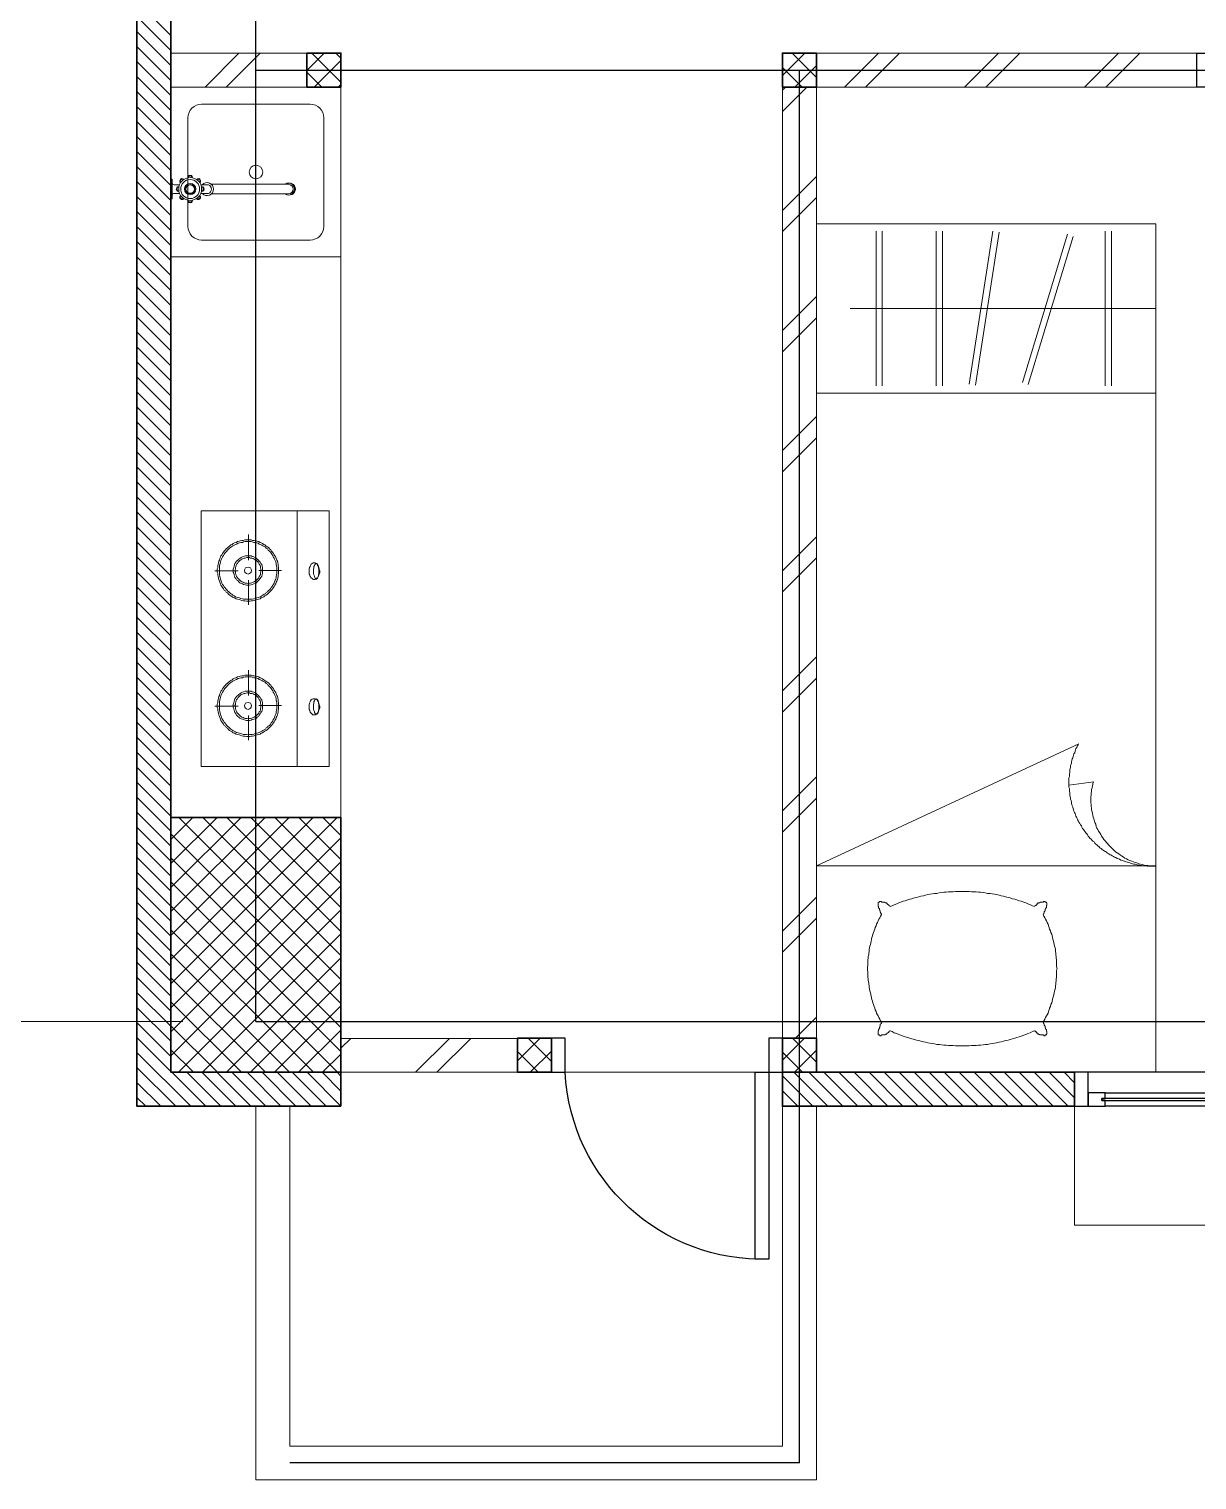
# Model space of a CAD drawing. Header units: millimetres. Extents: x -324 to 75, y -297 to 70.
# Drawn here: x -85.774 to -82.336, y -3.475 to 0.796 of the extents above; entities that cross this region are included whole.
import ezdxf

# ---------------------------------------------------------------- set-up
doc = ezdxf.new("R2010")
doc.units = ezdxf.units.MM
doc.linetypes.add('DASHDOT', pattern=[1, 0.5, -0.25, 0, -0.25])
doc.layers.get('defpoints').update_dxf_attribs({"color": 1})
for name, color, linetype, lineweight in [('ars', 11, 'Continuous', 0), ('KOL', 1, 'Continuous', 30), ('KOLOM', 4, 'Continuous', 9), ('lan', 7, 'Continuous', 15), ('NOT', 7, 'Continuous', 20), ('SANITAIR', 15, 'Continuous', 9), ('tem', 5, 'Continuous', 20)]:
    doc.layers.add(name, color=color, linetype=linetype, lineweight=lineweight)
doc.layers.add('as', color=1, linetype='Continuous', plot=False)
doc.layers.add('Kusen', color=30, linetype='Continuous')

# ---------------------------------------------------------------- blocks, each defined once
blk = doc.blocks.new("k3'")
at = {"layer": 'ars'}
h = blk.add_hatch(dxfattribs=at)
h.set_pattern_fill('_USER', color=256, scale=0.05, angle=45, double=1, pattern_type=0)
h.set_pattern_definition([(45, (0, -4.975), (-0.03535534, 0.03535534), []), (135, (0, -4.975), (-0.03535534, -0.03535534), [])])
h.paths.add_polyline_path([(-0.25, -0.375), (0.25, -0.375), (0.25, 0.375), (-0.25, 0.375)])
at = {"layer": 'KOL'}
blk.add_lwpolyline([(-0.25, -0.375), (0.25, -0.375), (0.25, 0.375), (-0.25, 0.375)], close=True, dxfattribs=at)
blk = doc.blocks.new('T. J2')
at = {"layer": 'Kusen'}
for p, q in [((-0.3692, 0.1), (0.2808, 0.1)), ((0.2808, 0.06), (-0.3692, 0.06)), ((-0.4192, 0), (0.3308, 0))]:
    blk.add_line(p, q, dxfattribs=at)
for points in [[(-0.4592, 0), (-0.4192, 0), (-0.4192, 0.1), (-0.4592, 0.1)], [(0.3308, 0), (0.3708, 0), (0.3708, 0.1), (0.3308, 0.1)]]:
    blk.add_lwpolyline(points, close=True, dxfattribs=at)
for points in [[(-0.3692, 0.0775), (-0.3692, 0.06), (-0.4192, 0.06), (-0.4192, 0.1), (-0.3692, 0.1), (-0.3692, 0.0825), (-0.3792, 0.0825), (-0.3792, 0.0775), (-0.3692, 0.0775)], [(0.2808, 0.0775), (0.2808, 0.06), (0.3308, 0.06), (0.3308, 0.1), (0.2808, 0.1), (0.2808, 0.0825), (0.2908, 0.0825), (0.2908, 0.0775), (0.2808, 0.0775)]]:
    blk.add_lwpolyline(points, dxfattribs=at)
at = {"layer": 'Kusen', "color": 141}
blk.add_lwpolyline([(-0.3792, 0.0775), (0.2908, 0.0775), (0.2908, 0.0825), (-0.3792, 0.0825)], close=True, dxfattribs=at)
blk = doc.blocks.new('K 10.10')
at = {"layer": 'ars'}
h = blk.add_hatch(dxfattribs=at)
h.set_pattern_fill('_USER', color=256, scale=0.05, angle=45, double=1, pattern_type=0)
h.set_pattern_definition([(45, (0, 0), (-0.035355339, 0.035355339), []), (135, (0, 0), (-0.035355339, -0.035355339), [])])
h.paths.add_polyline_path([(1560.5383, 1380.4069), (1560.6383, 1380.4069), (1560.6383, 1380.5069), (1560.5383, 1380.5069)])
at = {"layer": 'KOL'}
blk.add_lwpolyline([(1560.5383, 1380.4069), (1560.6383, 1380.4069), (1560.6383, 1380.5069), (1560.5383, 1380.5069)], close=True, dxfattribs=at)
blk = doc.blocks.new('P.60')
at = {"layer": 'Kusen'}
for points in [[(1472.8348, 997.5354), (1472.8748, 997.5354), (1472.8748, 997.4354), (1472.8348, 997.4354)], [(1473.4748, 997.5354), (1473.5148, 997.5354), (1473.5148, 997.4354), (1473.4748, 997.4354)], [(1472.8748, 996.8854), (1472.9148, 996.8854), (1472.9148, 997.4354), (1472.8748, 997.4354)]]:
    blk.add_lwpolyline(points, close=True, dxfattribs=at)
blk.add_arc((1472.8948, 997.4658), 0.5808, 268.0266, 356.9943, dxfattribs=at)
blk = doc.blocks.new('P.80')
at = {"layer": 'Kusen'}
for points in [[(-69.8094, -74.8368), (-69.7694, -74.8368), (-69.7694, -74.0368), (-69.8094, -74.0368)], [(-70.6094, -74.9368), (-70.5694, -74.9368), (-70.5694, -74.8368), (-70.6094, -74.8368)], [(-69.7694, -74.9368), (-69.7294, -74.9368), (-69.7294, -74.8368), (-69.7694, -74.8368)]]:
    blk.add_lwpolyline(points, close=True, dxfattribs=at)
blk.add_arc((-69.7694, -74.8368), 0.8, 90, 180, dxfattribs=at)
blk = doc.blocks.new('KRAN DPR ATAS')
for p, q in [((-0.0289, 0), (0.0289, 0)), ((-0.0289, 0), (-0.0289, -0.0021)), ((0.0289, 0), (0.0289, -0.0021)), ((-0.0275, -0.0035), (0.0275, -0.0035)), ((-0.0127, -0.0092), (-0.0127, -0.0252)), ((0.0127, -0.0092), (0.0127, -0.0252)), ((-0.014, -0.1188), (-0.014, -0.3457)), ((-0.0127, -0.0877), (-0.0127, -0.1101)), ((0.0127, -0.0877), (0.0127, -0.1101)), ((0.014, -0.1188), (0.014, -0.3457))]:
    blk.add_line(p, q)
for radius in [0.0338, 0.0279, 0.0166, 0.0138, 0.0123]:
    blk.add_circle((0, -0.0564), radius)
for centre, radius, start, end in [((-0.0239, -0.0326), 0.00706, 39.002, 230.998), ((-0.0222, -0.0342), 0.00706, 58.1189, 211.8811), ((-0.0275, -0.0021), 0.00141, 180, 270), ((-0.0183, -0.0092), 0.00564, 0, 90), ((-0.0009, -0.0214), 0.00884, 254.902, 254.902), ((0, -0.0227), 0.00706, 354.002, 185.998), ((0, -0.025), 0.00706, 13.1189, 166.8811), ((0.0183, -0.0092), 0.00564, 90, 180), ((0.0239, -0.0326), 0.00706, 309.002, 140.998), ((0.0222, -0.0342), 0.00706, 328.1189, 121.8811), ((0.0275, -0.0021), 0.00141, 270, 0), ((-0.0338, -0.0564), 0.00706, 84.002, 275.998), ((-0.0315, -0.0564), 0.00706, 103.1189, 256.8811), ((-0.0239, -0.0803), 0.00706, 129.002, 320.998), ((-0.0222, -0.0787), 0.00706, 148.1189, 301.8811), ((0.0239, -0.0803), 0.00706, 219.002, 50.998), ((0.0222, -0.0787), 0.00706, 238.1189, 31.8811), ((0.0338, -0.0564), 0.00706, 264.002, 95.998), ((0.0315, -0.0564), 0.00706, 283.1189, 76.8811), ((0, -0.1058), 0.0191, 134.711, 45.289), ((0, -0.1058), 0.0134, 198.6717, 270), ((0, -0.0902), 0.00706, 174.002, 5.998), ((0, -0.0879), 0.00706, 193.1189, 346.8811), ((0, -0.1058), 0.0134, 270, 341.3283), ((0, -0.3457), 0.0178, 141.8277, 38.1723), ((0, -0.3484), 0.0178, 175.6641, 4.3359), ((0, -0.3457), 0.014, 180, 0)]:
    blk.add_arc(centre, radius, start, end)
blk = doc.blocks.new('KOMPOR')
for points in [[(0, 0.3765), (0, -0.3765)], [(0.0944, 0.3765), (0, 0.3765)], [(0.3765, 0.3765), (0.0944, 0.3765)], [(0.0944, 0.3765), (0.0944, -0.3765)], [(0.3765, -0.3765), (0.3765, 0.3765)], [(0.2373, 0.3063), (0.2373, 0.2312)], [(0.2385, 0.2906), (0.2337, 0.2906), (0.23, 0.2906), (0.2252, 0.2893), (0.2203, 0.2893), (0.2167, 0.2881), (0.2119, 0.2869), (0.2082, 0.2857), (0.2034, 0.2833), (0.1998, 0.2821), (0.1961, 0.2797), (0.1925, 0.2772), (0.1889, 0.276), (0.1852, 0.2724), (0.1816, 0.27), (0.178, 0.2676), (0.1755, 0.2639), (0.1719, 0.2615), (0.1695, 0.2579), (0.1671, 0.2542), (0.1634, 0.2506), (0.1622, 0.247), (0.1598, 0.2433), (0.1574, 0.2397), (0.1562, 0.2361), (0.1538, 0.2312), (0.1525, 0.2276), (0.1513, 0.2228), (0.1501, 0.2191), (0.1501, 0.2143), (0.1489, 0.2094), (0.1489, 0.2058), (0.1489, 0.201), (0.1489, 0.1961), (0.1489, 0.1913), (0.1501, 0.1864), (0.1501, 0.1828), (0.1513, 0.178), (0.1525, 0.1743), (0.1538, 0.1695), (0.1562, 0.1659), (0.1574, 0.161), (0.1598, 0.1574), (0.1622, 0.1538), (0.1634, 0.1501), (0.1671, 0.1465), (0.1695, 0.1429), (0.1719, 0.1404), (0.1755, 0.1368), (0.178, 0.1344), (0.1816, 0.1308), (0.1852, 0.1283), (0.1889, 0.1259), (0.1925, 0.1235), (0.1961, 0.1211), (0.1998, 0.1199), (0.2034, 0.1174), (0.2082, 0.1162), (0.2119, 0.115), (0.2167, 0.1138), (0.2203, 0.1126), (0.2252, 0.1114), (0.23, 0.1114), (0.2337, 0.1102), (0.2385, 0.1102), (0.2433, 0.1102), (0.2482, 0.1114), (0.253, 0.1114), (0.2567, 0.1126), (0.2615, 0.1138), (0.2651, 0.115), (0.27, 0.1162), (0.2736, 0.1174), (0.2785, 0.1199), (0.2821, 0.1211), (0.2857, 0.1235), (0.2893, 0.1259), (0.293, 0.1283), (0.2966, 0.1308), (0.299, 0.1344), (0.3027, 0.1368), (0.3051, 0.1404), (0.3087, 0.1429), (0.3111, 0.1465), (0.3136, 0.1501), (0.316, 0.1538), (0.3184, 0.1574), (0.3196, 0.161), (0.322, 0.1659), (0.3232, 0.1695), (0.3245, 0.1743), (0.3257, 0.178), (0.3269, 0.1828), (0.3281, 0.1864), (0.3281, 0.1913), (0.3293, 0.1961), (0.3293, 0.201), (0.3293, 0.2058), (0.3281, 0.2094), (0.3281, 0.2143), (0.3269, 0.2191), (0.3257, 0.2228), (0.3245, 0.2276), (0.3232, 0.2312), (0.322, 0.2361), (0.3196, 0.2397), (0.3184, 0.2433), (0.316, 0.247), (0.3136, 0.2506), (0.3111, 0.2542), (0.3087, 0.2579), (0.3051, 0.2615), (0.3027, 0.2639), (0.299, 0.2676), (0.2966, 0.27), (0.293, 0.2724), (0.2893, 0.276), (0.2857, 0.2772), (0.2821, 0.2797), (0.2785, 0.2821), (0.2736, 0.2833), (0.27, 0.2857), (0.2651, 0.2869), (0.2615, 0.2881), (0.2567, 0.2893), (0.253, 0.2893), (0.2482, 0.2906), (0.2433, 0.2906), (0.2385, 0.2906)], [(0.2385, 0.2857), (0.2349, 0.2857), (0.23, 0.2857), (0.2264, 0.2845), (0.2215, 0.2833), (0.2179, 0.2833), (0.2131, 0.2821), (0.2094, 0.2809), (0.2058, 0.2785), (0.2022, 0.2772), (0.1985, 0.2748), (0.1949, 0.2736), (0.1913, 0.2712), (0.1877, 0.2688), (0.1852, 0.2663), (0.1816, 0.2639), (0.1792, 0.2603), (0.1755, 0.2579), (0.1731, 0.2542), (0.1707, 0.2518), (0.1683, 0.2482), (0.1659, 0.2446), (0.1646, 0.2409), (0.1622, 0.2373), (0.161, 0.2337), (0.1586, 0.23), (0.1574, 0.2264), (0.1562, 0.2215), (0.1562, 0.2179), (0.155, 0.2131), (0.1538, 0.2094), (0.1538, 0.2046), (0.1538, 0.201), (0.1538, 0.1961), (0.1538, 0.1925), (0.155, 0.1877), (0.1562, 0.184), (0.1562, 0.1792), (0.1574, 0.1755), (0.1586, 0.1719), (0.161, 0.1671), (0.1622, 0.1634), (0.1646, 0.1598), (0.1659, 0.1562), (0.1683, 0.1525), (0.1707, 0.1501), (0.1731, 0.1465), (0.1755, 0.1441), (0.1792, 0.1404), (0.1816, 0.138), (0.1852, 0.1356), (0.1877, 0.132), (0.1913, 0.1308), (0.1949, 0.1283), (0.1985, 0.1259), (0.2022, 0.1235), (0.2058, 0.1223), (0.2094, 0.1211), (0.2131, 0.1199), (0.2179, 0.1186), (0.2215, 0.1174), (0.2264, 0.1162), (0.23, 0.1162), (0.2349, 0.1162), (0.2385, 0.1162), (0.2433, 0.1162), (0.247, 0.1162), (0.2518, 0.1162), (0.2554, 0.1174), (0.2603, 0.1186), (0.2639, 0.1199), (0.2676, 0.1211), (0.2724, 0.1223), (0.276, 0.1235), (0.2797, 0.1259), (0.2833, 0.1283), (0.2869, 0.1308), (0.2893, 0.132), (0.293, 0.1356), (0.2954, 0.138), (0.299, 0.1404), (0.3015, 0.1441), (0.3039, 0.1465), (0.3075, 0.1501), (0.3087, 0.1525), (0.3111, 0.1562), (0.3136, 0.1598), (0.316, 0.1634), (0.3172, 0.1671), (0.3184, 0.1719), (0.3196, 0.1755), (0.3208, 0.1792), (0.322, 0.184), (0.3232, 0.1877), (0.3232, 0.1925), (0.3232, 0.1961), (0.3232, 0.201), (0.3232, 0.2046), (0.3232, 0.2094), (0.3232, 0.2131), (0.322, 0.2179), (0.3208, 0.2215), (0.3196, 0.2264), (0.3184, 0.23), (0.3172, 0.2337), (0.316, 0.2373), (0.3136, 0.2409), (0.3111, 0.2446), (0.3087, 0.2482), (0.3075, 0.2518), (0.3039, 0.2542), (0.3015, 0.2579), (0.299, 0.2603), (0.2954, 0.2639), (0.293, 0.2663), (0.2893, 0.2688), (0.2869, 0.2712), (0.2833, 0.2736), (0.2797, 0.2748), (0.276, 0.2772), (0.2724, 0.2785), (0.2676, 0.2809), (0.2639, 0.2821), (0.2603, 0.2833), (0.2554, 0.2833), (0.2518, 0.2845), (0.247, 0.2857), (0.2433, 0.2857), (0.2385, 0.2857)], [(0.0436, 0.2228), (0.0472, 0.2228), (0.0496, 0.2215), (0.0533, 0.2191), (0.0545, 0.2155), (0.0557, 0.2119), (0.0581, 0.2094), (0.0593, 0.2046), (0.0593, 0.1998), (0.0593, 0.1949), (0.0593, 0.1901), (0.0569, 0.1864), (0.0557, 0.1828), (0.0533, 0.1792), (0.0508, 0.178), (0.0484, 0.1755), (0.046, 0.1743), (0.0424, 0.1743), (0.04, 0.1755), (0.0375, 0.178), (0.0339, 0.1792), (0.0327, 0.1828), (0.0315, 0.1864), (0.0291, 0.1901), (0.0278, 0.1949), (0.0278, 0.1998), (0.0291, 0.2046), (0.0303, 0.2094), (0.0315, 0.2119), (0.0339, 0.2155), (0.0351, 0.2191), (0.0375, 0.2215), (0.0412, 0.2228), (0.0436, 0.2228)], [(0.0375, 0.2215), (0.04, 0.2215), (0.04, 0.2203), (0.0424, 0.2179), (0.0436, 0.2155), (0.0448, 0.2119), (0.0448, 0.2082), (0.046, 0.2034), (0.046, 0.1998), (0.046, 0.1961), (0.046, 0.1913), (0.0448, 0.1877), (0.0436, 0.184), (0.0436, 0.1816), (0.0412, 0.178), (0.04, 0.1768), (0.0387, 0.1755), (0.0375, 0.1755), (0.0351, 0.1768), (0.0339, 0.178), (0.0327, 0.1816), (0.0315, 0.184), (0.0315, 0.1877), (0.0303, 0.1913), (0.0303, 0.1961), (0.0303, 0.1998), (0.0303, 0.2034), (0.0315, 0.2082), (0.0315, 0.2119), (0.0327, 0.2155), (0.0339, 0.2179), (0.0351, 0.2203), (0.0363, 0.2215), (0.0375, 0.2215)], [(0.2385, 0.2433), (0.2349, 0.2433), (0.23, 0.2433), (0.2264, 0.2421), (0.2215, 0.2409), (0.2179, 0.2385), (0.2143, 0.2361), (0.2119, 0.2337), (0.2082, 0.2312), (0.2058, 0.2276), (0.2034, 0.2252), (0.201, 0.2215), (0.1985, 0.2179), (0.1973, 0.2131), (0.1961, 0.2094), (0.1961, 0.2046), (0.1961, 0.201), (0.1961, 0.1961), (0.1961, 0.1925), (0.1973, 0.1877), (0.1985, 0.184), (0.201, 0.1804), (0.2034, 0.1768), (0.2058, 0.1731), (0.2082, 0.1707), (0.2119, 0.1671), (0.2143, 0.1646), (0.2179, 0.1622), (0.2215, 0.161), (0.2264, 0.1598), (0.23, 0.1586), (0.2349, 0.1574), (0.2385, 0.1574), (0.2433, 0.1574), (0.247, 0.1586), (0.2518, 0.1598), (0.2554, 0.161), (0.2591, 0.1622), (0.2627, 0.1646), (0.2663, 0.1671), (0.2688, 0.1707), (0.2724, 0.1731), (0.2748, 0.1768), (0.2772, 0.1804), (0.2785, 0.184), (0.2797, 0.1877), (0.2809, 0.1925), (0.2821, 0.1961), (0.2821, 0.201), (0.2821, 0.2046), (0.2809, 0.2094), (0.2797, 0.2131), (0.2785, 0.2179), (0.2772, 0.2215), (0.2748, 0.2252), (0.2724, 0.2276), (0.2688, 0.2312), (0.2663, 0.2337), (0.2627, 0.2361), (0.2591, 0.2385), (0.2554, 0.2409), (0.2518, 0.2421), (0.247, 0.2433), (0.2433, 0.2433), (0.2385, 0.2433)], [(0.2385, 0.2385), (0.2349, 0.2385), (0.2312, 0.2373), (0.2276, 0.2373), (0.224, 0.2361), (0.2203, 0.2337), (0.2179, 0.2324), (0.2143, 0.23), (0.2119, 0.2276), (0.2094, 0.2252), (0.207, 0.2215), (0.2058, 0.2191), (0.2034, 0.2155), (0.2022, 0.2119), (0.2022, 0.2082), (0.201, 0.2046), (0.201, 0.201), (0.201, 0.1973), (0.2022, 0.1925), (0.2022, 0.1889), (0.2034, 0.1864), (0.2058, 0.1828), (0.207, 0.1792), (0.2094, 0.1768), (0.2119, 0.1743), (0.2143, 0.1719), (0.2179, 0.1695), (0.2203, 0.1671), (0.224, 0.1659), (0.2276, 0.1646), (0.2312, 0.1634), (0.2349, 0.1634), (0.2385, 0.1622), (0.2421, 0.1634), (0.247, 0.1634), (0.2506, 0.1646), (0.253, 0.1659), (0.2567, 0.1671), (0.2603, 0.1695), (0.2627, 0.1719), (0.2651, 0.1743), (0.2676, 0.1768), (0.27, 0.1792), (0.2724, 0.1828), (0.2736, 0.1864), (0.2748, 0.1889), (0.276, 0.1925), (0.276, 0.1973), (0.2772, 0.201), (0.276, 0.2046), (0.276, 0.2082), (0.2748, 0.2119), (0.2736, 0.2155), (0.2724, 0.2191), (0.27, 0.2215), (0.2676, 0.2252), (0.2651, 0.2276), (0.2627, 0.23), (0.2603, 0.2324), (0.2567, 0.2337), (0.253, 0.2361), (0.2506, 0.2373), (0.247, 0.2373), (0.2421, 0.2385), (0.2385, 0.2385)], [(0.1404, 0.201), (0.207, 0.201)], [(0.2385, 0.2107), (0.2349, 0.2094), (0.2312, 0.2082), (0.23, 0.2046), (0.2288, 0.201), (0.23, 0.1961), (0.2312, 0.1937), (0.2349, 0.1913), (0.2385, 0.1901), (0.2433, 0.1913), (0.2458, 0.1937), (0.2482, 0.1961), (0.2494, 0.201), (0.2482, 0.2046), (0.2458, 0.2082), (0.2433, 0.2094), (0.2385, 0.2107)], [(0.2373, 0.0993), (0.2373, 0.1719)], [(0.3366, 0.1998), (0.2676, 0.1998)], [(0.2385, -0.1077), (0.2337, -0.1077), (0.23, -0.1077), (0.2252, -0.109), (0.2203, -0.109), (0.2167, -0.1102), (0.2119, -0.1114), (0.2082, -0.1126), (0.2034, -0.115), (0.1998, -0.1162), (0.1961, -0.1186), (0.1925, -0.1211), (0.1889, -0.1235), (0.1852, -0.1259), (0.1816, -0.1283), (0.178, -0.1308), (0.1755, -0.1344), (0.1719, -0.1368), (0.1695, -0.1404), (0.1671, -0.1441), (0.1634, -0.1477), (0.1622, -0.1513), (0.1598, -0.155), (0.1574, -0.1586), (0.1562, -0.1622), (0.1538, -0.1671), (0.1525, -0.1707), (0.1513, -0.1755), (0.1501, -0.1792), (0.1501, -0.184), (0.1489, -0.1889), (0.1489, -0.1925), (0.1489, -0.1973), (0.1489, -0.2022), (0.1489, -0.207), (0.1501, -0.2119), (0.1501, -0.2155), (0.1513, -0.2203), (0.1525, -0.224), (0.1538, -0.2288), (0.1562, -0.2324), (0.1574, -0.2373), (0.1598, -0.2409), (0.1622, -0.2446), (0.1634, -0.2482), (0.1671, -0.2518), (0.1695, -0.2554), (0.1719, -0.2579), (0.1755, -0.2615), (0.178, -0.2639), (0.1816, -0.2676), (0.1852, -0.27), (0.1889, -0.2724), (0.1925, -0.2748), (0.1961, -0.2772), (0.1998, -0.2785), (0.2034, -0.2809), (0.2082, -0.2821), (0.2119, -0.2833), (0.2167, -0.2845), (0.2203, -0.2857), (0.2252, -0.2869), (0.23, -0.2869), (0.2337, -0.2881), (0.2385, -0.2881), (0.2433, -0.2881), (0.2482, -0.2869), (0.253, -0.2869), (0.2567, -0.2857), (0.2615, -0.2845), (0.2651, -0.2833), (0.27, -0.2821), (0.2736, -0.2809), (0.2785, -0.2785), (0.2821, -0.2772), (0.2857, -0.2748), (0.2893, -0.2724), (0.293, -0.27), (0.2966, -0.2676), (0.299, -0.2639), (0.3027, -0.2615), (0.3051, -0.2579), (0.3087, -0.2554), (0.3111, -0.2518), (0.3136, -0.2482), (0.316, -0.2446), (0.3184, -0.2409), (0.3196, -0.2373), (0.322, -0.2324), (0.3232, -0.2288), (0.3245, -0.224), (0.3257, -0.2203), (0.3269, -0.2155), (0.3281, -0.2119), (0.3281, -0.207), (0.3293, -0.2022), (0.3293, -0.1973), (0.3293, -0.1925), (0.3281, -0.1889), (0.3281, -0.184), (0.3269, -0.1792), (0.3257, -0.1755), (0.3245, -0.1707), (0.3232, -0.1671), (0.322, -0.1622), (0.3196, -0.1586), (0.3184, -0.155), (0.316, -0.1513), (0.3136, -0.1477), (0.3111, -0.1441), (0.3087, -0.1404), (0.3051, -0.1368), (0.3027, -0.1344), (0.299, -0.1308), (0.2966, -0.1283), (0.293, -0.1259), (0.2893, -0.1235), (0.2857, -0.1211), (0.2821, -0.1186), (0.2785, -0.1162), (0.2736, -0.115), (0.27, -0.1126), (0.2651, -0.1114), (0.2615, -0.1102), (0.2567, -0.109), (0.253, -0.109), (0.2482, -0.1077), (0.2433, -0.1077), (0.2385, -0.1077)], [(0.2385, -0.1126), (0.2349, -0.1126), (0.23, -0.1126), (0.2264, -0.1138), (0.2215, -0.115), (0.2179, -0.115), (0.2131, -0.1162), (0.2094, -0.1174), (0.2058, -0.1199), (0.2022, -0.1211), (0.1985, -0.1235), (0.1949, -0.1247), (0.1913, -0.1271), (0.1877, -0.1295), (0.1852, -0.132), (0.1816, -0.1344), (0.1792, -0.138), (0.1755, -0.1404), (0.1731, -0.1441), (0.1707, -0.1465), (0.1683, -0.1501), (0.1659, -0.1538), (0.1646, -0.1574), (0.1622, -0.161), (0.161, -0.1646), (0.1586, -0.1683), (0.1574, -0.1719), (0.1562, -0.1768), (0.1562, -0.1804), (0.155, -0.1852), (0.1538, -0.1889), (0.1538, -0.1937), (0.1538, -0.1973), (0.1538, -0.2022), (0.1538, -0.2058), (0.155, -0.2107), (0.1562, -0.2143), (0.1562, -0.2191), (0.1574, -0.2228), (0.1586, -0.2264), (0.161, -0.2312), (0.1622, -0.2349), (0.1646, -0.2385), (0.1659, -0.2421), (0.1683, -0.2458), (0.1707, -0.2482), (0.1731, -0.2518), (0.1755, -0.2554), (0.1792, -0.2579), (0.1816, -0.2603), (0.1852, -0.2627), (0.1877, -0.2663), (0.1913, -0.2688), (0.1949, -0.27), (0.1985, -0.2724), (0.2022, -0.2748), (0.2058, -0.276), (0.2094, -0.2772), (0.2131, -0.2785), (0.2179, -0.2797), (0.2215, -0.2809), (0.2264, -0.2821), (0.23, -0.2821), (0.2349, -0.2821), (0.2385, -0.2833), (0.2433, -0.2821), (0.247, -0.2821), (0.2518, -0.2821), (0.2554, -0.2809), (0.2603, -0.2797), (0.2639, -0.2785), (0.2676, -0.2772), (0.2724, -0.276), (0.276, -0.2748), (0.2797, -0.2724), (0.2833, -0.27), (0.2869, -0.2688), (0.2893, -0.2663), (0.293, -0.2627), (0.2954, -0.2603), (0.299, -0.2579), (0.3015, -0.2554), (0.3039, -0.2518), (0.3075, -0.2482), (0.3087, -0.2458), (0.3111, -0.2421), (0.3136, -0.2385), (0.316, -0.2349), (0.3172, -0.2312), (0.3184, -0.2264), (0.3196, -0.2228), (0.3208, -0.2191), (0.322, -0.2143), (0.3232, -0.2107), (0.3232, -0.2058), (0.3232, -0.2022), (0.3232, -0.1973), (0.3232, -0.1937), (0.3232, -0.1889), (0.3232, -0.1852), (0.322, -0.1804), (0.3208, -0.1768), (0.3196, -0.1719), (0.3184, -0.1683), (0.3172, -0.1646), (0.316, -0.161), (0.3136, -0.1574), (0.3111, -0.1538), (0.3087, -0.1501), (0.3075, -0.1465), (0.3039, -0.1441), (0.3015, -0.1404), (0.299, -0.138), (0.2954, -0.1344), (0.293, -0.132), (0.2893, -0.1295), (0.2869, -0.1271), (0.2833, -0.1247), (0.2797, -0.1235), (0.276, -0.1211), (0.2724, -0.1199), (0.2676, -0.1174), (0.2639, -0.1162), (0.2603, -0.115), (0.2554, -0.115), (0.2518, -0.1138), (0.247, -0.1126), (0.2433, -0.1126), (0.2385, -0.1126)], [(0.2373, -0.0932), (0.2373, -0.1671)], [(0.2385, -0.155), (0.2349, -0.155), (0.23, -0.155), (0.2264, -0.1562), (0.2215, -0.1574), (0.2179, -0.1598), (0.2143, -0.1622), (0.2119, -0.1646), (0.2082, -0.1671), (0.2058, -0.1707), (0.2034, -0.1731), (0.201, -0.1768), (0.1985, -0.1804), (0.1973, -0.1852), (0.1961, -0.1889), (0.1961, -0.1937), (0.1961, -0.1973), (0.1961, -0.2022), (0.1961, -0.207), (0.1973, -0.2107), (0.1985, -0.2143), (0.201, -0.2179), (0.2034, -0.2215), (0.2058, -0.2252), (0.2082, -0.2288), (0.2119, -0.2312), (0.2143, -0.2337), (0.2179, -0.2361), (0.2215, -0.2373), (0.2264, -0.2385), (0.23, -0.2397), (0.2349, -0.2409), (0.2385, -0.2409), (0.2433, -0.2409), (0.247, -0.2397), (0.2518, -0.2385), (0.2554, -0.2373), (0.2591, -0.2361), (0.2627, -0.2337), (0.2663, -0.2312), (0.2688, -0.2288), (0.2724, -0.2252), (0.2748, -0.2215), (0.2772, -0.2179), (0.2785, -0.2143), (0.2797, -0.2107), (0.2809, -0.207), (0.2821, -0.2022), (0.2821, -0.1973), (0.2821, -0.1937), (0.2809, -0.1889), (0.2797, -0.1852), (0.2785, -0.1804), (0.2772, -0.1768), (0.2748, -0.1731), (0.2724, -0.1707), (0.2688, -0.1671), (0.2663, -0.1646), (0.2627, -0.1622), (0.2591, -0.1598), (0.2554, -0.1574), (0.2518, -0.1562), (0.247, -0.155), (0.2433, -0.155), (0.2385, -0.155)], [(0.2385, -0.1598), (0.2349, -0.1598), (0.2312, -0.161), (0.2276, -0.161), (0.224, -0.1622), (0.2203, -0.1646), (0.2179, -0.1659), (0.2143, -0.1683), (0.2119, -0.1707), (0.2094, -0.1731), (0.207, -0.1768), (0.2058, -0.1792), (0.2034, -0.1828), (0.2022, -0.1864), (0.2022, -0.1901), (0.201, -0.1937), (0.201, -0.1973), (0.201, -0.2022), (0.2022, -0.2058), (0.2022, -0.2094), (0.2034, -0.2131), (0.2058, -0.2155), (0.207, -0.2191), (0.2094, -0.2215), (0.2119, -0.224), (0.2143, -0.2264), (0.2179, -0.2288), (0.2203, -0.2312), (0.224, -0.2324), (0.2276, -0.2337), (0.2312, -0.2349), (0.2349, -0.2349), (0.2385, -0.2361), (0.2421, -0.2349), (0.247, -0.2349), (0.2506, -0.2337), (0.253, -0.2324), (0.2567, -0.2312), (0.2603, -0.2288), (0.2627, -0.2264), (0.2651, -0.224), (0.2676, -0.2215), (0.27, -0.2191), (0.2724, -0.2155), (0.2736, -0.2131), (0.2748, -0.2094), (0.276, -0.2058), (0.276, -0.2022), (0.2772, -0.1973), (0.276, -0.1937), (0.276, -0.1901), (0.2748, -0.1864), (0.2736, -0.1828), (0.2724, -0.1792), (0.27, -0.1768), (0.2676, -0.1731), (0.2651, -0.1707), (0.2627, -0.1683), (0.2603, -0.1659), (0.2567, -0.1646), (0.253, -0.1622), (0.2506, -0.161), (0.247, -0.161), (0.2421, -0.1598), (0.2385, -0.1598)], [(0.0436, -0.1768), (0.0472, -0.1768), (0.0496, -0.178), (0.0533, -0.1804), (0.0545, -0.1828), (0.0557, -0.1864), (0.0581, -0.1901), (0.0593, -0.1949), (0.0593, -0.1985), (0.0593, -0.2034), (0.0593, -0.2082), (0.0569, -0.2119), (0.0557, -0.2167), (0.0533, -0.2191), (0.0508, -0.2215), (0.0484, -0.224), (0.046, -0.224), (0.0424, -0.224), (0.04, -0.224), (0.0375, -0.2215), (0.0339, -0.2191), (0.0327, -0.2167), (0.0315, -0.2119), (0.0291, -0.2082), (0.0278, -0.2034), (0.0278, -0.1985), (0.0291, -0.1949), (0.0303, -0.1901), (0.0315, -0.1864), (0.0339, -0.1828), (0.0351, -0.1804), (0.0375, -0.178), (0.0412, -0.1768), (0.0436, -0.1768)], [(0.0375, -0.1768), (0.04, -0.178), (0.04, -0.1792), (0.0424, -0.1804), (0.0436, -0.1828), (0.0448, -0.1864), (0.0448, -0.1901), (0.046, -0.1949), (0.046, -0.1985), (0.046, -0.2034), (0.046, -0.2082), (0.0448, -0.2107), (0.0436, -0.2155), (0.0436, -0.2179), (0.0412, -0.2203), (0.04, -0.2228), (0.0387, -0.2228), (0.0375, -0.2228), (0.0351, -0.2228), (0.0339, -0.2203), (0.0327, -0.2179), (0.0315, -0.2155), (0.0315, -0.2107), (0.0303, -0.2082), (0.0303, -0.2034), (0.0303, -0.1985), (0.0303, -0.1949), (0.0315, -0.1901), (0.0315, -0.1864), (0.0327, -0.1828), (0.0339, -0.1804), (0.0351, -0.1792), (0.0363, -0.178), (0.0375, -0.1768)], [(0.1404, -0.1973), (0.207, -0.1973)], [(0.2385, -0.1877), (0.2349, -0.1889), (0.2312, -0.1901), (0.23, -0.1937), (0.2288, -0.1973), (0.23, -0.2022), (0.2312, -0.2046), (0.2349, -0.207), (0.2385, -0.2082), (0.2433, -0.207), (0.2458, -0.2046), (0.2482, -0.2022), (0.2494, -0.1973), (0.2482, -0.1937), (0.2458, -0.1901), (0.2433, -0.1889), (0.2385, -0.1877)], [(0.3366, -0.1985), (0.2676, -0.1985)], [(0.2373, -0.299), (0.2373, -0.2264)], [(0.0944, -0.3765), (0, -0.3765)], [(0.0944, -0.3765), (0.3765, -0.3765)]]:
    blk.add_lwpolyline(points)
blk = doc.blocks.new('BED2')
blk.add_lwpolyline([(-0.4994, 1.9988), (0.4994, 1.9988), (0.4994, 0), (-0.4994, 0)], close=True)
for points in [[(0.4994, 1.9988), (0.4994, 0)], [(-0.1435, 1.8765), (-0.1435, 1.8765), (-0.1435, 1.8765), (-0.1447, 1.8765), (-0.1447, 1.8777), (-0.1447, 1.8789), (-0.1471, 1.8789), (-0.1471, 1.8814), (-0.1495, 1.8814), (-0.1495, 1.8826), (-0.1495, 1.8826), (-0.1495, 1.8838), (-0.1519, 1.8838), (-0.1519, 1.8862), (-0.1556, 1.8862), (-0.1556, 1.8874), (-0.158, 1.8874), (-0.158, 1.8886), (-0.1592, 1.8886), (-0.1592, 1.8886), (-0.1689, 1.8886), (-0.1689, 1.8898), (-0.1701, 1.8898), (-0.1701, 1.891), (-0.1737, 1.891), (-0.1737, 1.8898), (-0.1737, 1.8898), (-0.1737, 1.8886), (-0.1774, 1.8886), (-0.1774, 1.8886), (-0.1774, 1.8886), (-0.1774, 1.8862), (-0.1786, 1.8862), (-0.1786, 1.8789), (-0.1774, 1.8789), (-0.1774, 1.8765), (-0.1774, 1.8765), (-0.1774, 1.8729), (-0.1762, 1.8729), (-0.1762, 1.8705), (-0.1749, 1.8705), (-0.1749, 1.868), (-0.1737, 1.868), (-0.1737, 1.8668), (-0.1737, 1.8668), (-0.1737, 1.8632), (-0.1725, 1.8632), (-0.1725, 1.8608), (-0.1713, 1.8608), (-0.1713, 1.8571), (-0.1713, 1.8571), (-0.1713, 1.8559), (-0.1701, 1.8559), (-0.1701, 1.8547), (-0.1689, 1.8547), (-0.1689, 1.8523), (-0.1677, 1.8523)], [(0.2827, 1.8765), (0.2766, 1.8789), (0.2706, 1.8826), (0.2633, 1.885), (0.2573, 1.8874), (0.2512, 1.8898), (0.2439, 1.8923), (0.2379, 1.8947), (0.2306, 1.8959), (0.2246, 1.8983), (0.2185, 1.9007), (0.2113, 1.9019), (0.2052, 1.9044), (0.1979, 1.9056), (0.1919, 1.9068), (0.1846, 1.9092), (0.1786, 1.9104), (0.1713, 1.9116), (0.1653, 1.9128), (0.158, 1.914), (0.1519, 1.9153), (0.1447, 1.9165), (0.1374, 1.9165), (0.1314, 1.9177), (0.1241, 1.9189), (0.118, 1.9189), (0.1108, 1.9201), (0.1047, 1.9201), (0.0975, 1.9201), (0.0902, 1.9213), (0.0841, 1.9213), (0.0769, 1.9213), (0.0708, 1.9213), (0.0636, 1.9213), (0.0563, 1.9213), (0.0502, 1.9213), (0.043, 1.9201), (0.0369, 1.9201), (0.0297, 1.9201), (0.0224, 1.9189), (0.0163, 1.9189), (0.0091, 1.9177), (0.003, 1.9165), (-0.0042, 1.9165), (-0.0115, 1.9153), (-0.0176, 1.914), (-0.0248, 1.9128), (-0.0309, 1.9116), (-0.0381, 1.9104), (-0.0442, 1.9092), (-0.0515, 1.9068), (-0.0575, 1.9056), (-0.0648, 1.9044), (-0.0708, 1.9019), (-0.0781, 1.9007), (-0.0841, 1.8983), (-0.0902, 1.8959), (-0.0975, 1.8947), (-0.1035, 1.8923), (-0.1108, 1.8898), (-0.1168, 1.8874), (-0.1229, 1.885), (-0.1301, 1.8826), (-0.1362, 1.8789), (-0.1423, 1.8765)], [(0.3081, 1.8523), (0.3081, 1.8523), (0.3081, 1.8547), (0.3093, 1.8547), (0.3093, 1.8559), (0.3105, 1.8559), (0.3105, 1.8571), (0.3117, 1.8571), (0.3117, 1.8608), (0.3117, 1.8608), (0.3117, 1.8632), (0.313, 1.8632), (0.313, 1.8668), (0.3142, 1.8668), (0.3142, 1.868), (0.3142, 1.868), (0.3142, 1.8705), (0.3154, 1.8705), (0.3154, 1.8729), (0.3166, 1.8729), (0.3166, 1.8765), (0.3178, 1.8765), (0.3178, 1.8789), (0.3178, 1.8789), (0.3178, 1.8862), (0.3178, 1.8862), (0.3178, 1.8886), (0.3166, 1.8886), (0.3166, 1.8886), (0.3142, 1.8886), (0.3142, 1.8898), (0.313, 1.8898), (0.313, 1.891), (0.3093, 1.891), (0.3093, 1.8898), (0.3081, 1.8898), (0.3081, 1.8886), (0.2996, 1.8886), (0.2996, 1.8886), (0.2972, 1.8886), (0.2972, 1.8874), (0.296, 1.8874), (0.296, 1.8862), (0.2924, 1.8862), (0.2924, 1.8838), (0.29, 1.8838), (0.29, 1.8826), (0.2887, 1.8826), (0.2887, 1.8814), (0.2863, 1.8814), (0.2863, 1.8789), (0.2851, 1.8789), (0.2851, 1.8777), (0.2839, 1.8777), (0.2839, 1.8765), (0.2839, 1.8765), (0.2839, 1.8765), (0.2827, 1.8765)], [(-0.1677, 1.8523), (-0.1701, 1.8475), (-0.1725, 1.8426), (-0.1749, 1.8378), (-0.1774, 1.8329), (-0.1798, 1.8293), (-0.1822, 1.8245), (-0.1834, 1.8196), (-0.1858, 1.8148), (-0.187, 1.8099), (-0.1895, 1.8051), (-0.1907, 1.799), (-0.1931, 1.7942), (-0.1943, 1.7893), (-0.1955, 1.7845), (-0.1967, 1.7797), (-0.1979, 1.7748), (-0.1992, 1.77), (-0.2004, 1.7651), (-0.2016, 1.7591), (-0.2028, 1.7542), (-0.204, 1.7494), (-0.204, 1.7446), (-0.2052, 1.7397), (-0.2052, 1.7349), (-0.2064, 1.7288), (-0.2064, 1.724), (-0.2076, 1.7191), (-0.2076, 1.7143), (-0.2076, 1.7082), (-0.2076, 1.7034), (-0.2076, 1.6985), (-0.2088, 1.6937), (-0.2076, 1.6877), (-0.2076, 1.6828), (-0.2076, 1.678), (-0.2076, 1.6731), (-0.2076, 1.6683), (-0.2064, 1.6622), (-0.2064, 1.6574), (-0.2052, 1.6525), (-0.2052, 1.6477), (-0.204, 1.6429), (-0.204, 1.6368), (-0.2028, 1.632), (-0.2016, 1.6271), (-0.2004, 1.6223), (-0.1992, 1.6174), (-0.1979, 1.6126), (-0.1967, 1.6065), (-0.1955, 1.6017), (-0.1943, 1.5969), (-0.1931, 1.592), (-0.1907, 1.5872), (-0.1895, 1.5823), (-0.187, 1.5775), (-0.1858, 1.5726), (-0.1834, 1.5678), (-0.1822, 1.563), (-0.1798, 1.5581), (-0.1774, 1.5533), (-0.1749, 1.5484), (-0.1725, 1.5436), (-0.1701, 1.5387), (-0.1677, 1.5339)], [(0.3081, 1.5339), (0.3105, 1.5387), (0.313, 1.5436), (0.3154, 1.5484), (0.3178, 1.5533), (0.3202, 1.5581), (0.3226, 1.563), (0.3238, 1.5678), (0.3263, 1.5726), (0.3275, 1.5775), (0.3299, 1.5823), (0.3311, 1.5872), (0.3335, 1.592), (0.3347, 1.5969), (0.336, 1.6017), (0.3372, 1.6065), (0.3384, 1.6126), (0.3396, 1.6174), (0.3408, 1.6223), (0.342, 1.6271), (0.3432, 1.632), (0.3444, 1.6368), (0.3444, 1.6429), (0.3456, 1.6477), (0.3456, 1.6525), (0.3469, 1.6574), (0.3469, 1.6622), (0.3481, 1.6683), (0.3481, 1.6731), (0.3481, 1.678), (0.3481, 1.6828), (0.3493, 1.6889), (0.3493, 1.6937), (0.3493, 1.6985), (0.3481, 1.7034), (0.3481, 1.7082), (0.3481, 1.7143), (0.3481, 1.7191), (0.3469, 1.724), (0.3469, 1.7288), (0.3456, 1.7349), (0.3456, 1.7397), (0.3444, 1.7446), (0.3444, 1.7494), (0.3432, 1.7542), (0.342, 1.7591), (0.3408, 1.7651), (0.3396, 1.77), (0.3384, 1.7748), (0.3372, 1.7797), (0.336, 1.7845), (0.3347, 1.7893), (0.3335, 1.7942), (0.3311, 1.799), (0.3299, 1.8051), (0.3275, 1.8099), (0.3263, 1.8148), (0.3238, 1.8196), (0.3226, 1.8245), (0.3202, 1.8293), (0.3178, 1.8329), (0.3154, 1.8378), (0.313, 1.8426), (0.3105, 1.8475), (0.3081, 1.8523)], [(-0.1677, 1.5339), (-0.1689, 1.5339), (-0.1689, 1.5327), (-0.1701, 1.5327), (-0.1701, 1.5303), (-0.1713, 1.5303), (-0.1713, 1.5278), (-0.1713, 1.5278), (-0.1713, 1.5254), (-0.1725, 1.5254), (-0.1725, 1.523), (-0.1737, 1.523), (-0.1737, 1.5206), (-0.1737, 1.5206), (-0.1737, 1.5182), (-0.1749, 1.5182), (-0.1749, 1.5169), (-0.1762, 1.5169), (-0.1762, 1.5145), (-0.1774, 1.5145), (-0.1774, 1.5097), (-0.1774, 1.5097), (-0.1774, 1.5073), (-0.1786, 1.5073), (-0.1786, 1.5), (-0.1774, 1.5), (-0.1774, 1.4988), (-0.1774, 1.4988), (-0.1774, 1.4976), (-0.1737, 1.4976), (-0.1737, 1.4964), (-0.1737, 1.4964), (-0.1737, 1.4964), (-0.1701, 1.4964), (-0.1701, 1.4964), (-0.1689, 1.4964), (-0.1689, 1.4976), (-0.1592, 1.4976), (-0.1592, 1.4988), (-0.158, 1.4988), (-0.158, 1.5), (-0.1556, 1.5), (-0.1556, 1.5), (-0.1519, 1.5), (-0.1519, 1.5024), (-0.1495, 1.5024), (-0.1495, 1.5048), (-0.1495, 1.5048), (-0.1495, 1.5061), (-0.1471, 1.5061), (-0.1471, 1.5073), (-0.1447, 1.5073), (-0.1447, 1.5085), (-0.1447, 1.5085), (-0.1435, 1.5085), (-0.1435, 1.5097), (-0.1435, 1.5097)], [(-0.1423, 1.5109), (-0.1362, 1.5085), (-0.1289, 1.5048), (-0.1229, 1.5024), (-0.1168, 1.5), (-0.1108, 1.4976), (-0.1035, 1.4952), (-0.0975, 1.4939), (-0.0902, 1.4915), (-0.0841, 1.4891), (-0.0781, 1.4879), (-0.0708, 1.4855), (-0.0648, 1.4843), (-0.0575, 1.4818), (-0.0515, 1.4806), (-0.0442, 1.4794), (-0.0381, 1.477), (-0.0309, 1.4758), (-0.0248, 1.4746), (-0.0176, 1.4734), (-0.0115, 1.4722), (-0.0042, 1.4722), (0.003, 1.4709), (0.0091, 1.4697), (0.0163, 1.4685), (0.0224, 1.4685), (0.0297, 1.4673), (0.0369, 1.4673), (0.043, 1.4673), (0.0502, 1.4661), (0.0563, 1.4661), (0.0636, 1.4661), (0.0708, 1.4661), (0.0769, 1.4661), (0.0841, 1.4661), (0.0902, 1.4661), (0.0975, 1.4673), (0.1047, 1.4673), (0.1108, 1.4673), (0.118, 1.4685), (0.1241, 1.4685), (0.1314, 1.4697), (0.1386, 1.4709), (0.1447, 1.4722), (0.1519, 1.4722), (0.158, 1.4734), (0.1653, 1.4746), (0.1713, 1.4758), (0.1786, 1.477), (0.1846, 1.4794), (0.1919, 1.4806), (0.1979, 1.4818), (0.2052, 1.4843), (0.2113, 1.4855), (0.2185, 1.4879), (0.2246, 1.4891), (0.2306, 1.4915), (0.2379, 1.4939), (0.2439, 1.4952), (0.2512, 1.4976), (0.2573, 1.5), (0.2633, 1.5024), (0.2706, 1.5061), (0.2766, 1.5085), (0.2827, 1.5109)], [(0.2827, 1.5097), (0.2839, 1.5097)], [(0.2839, 1.5097), (0.2839, 1.5085), (0.2839, 1.5085), (0.2839, 1.5085), (0.2851, 1.5085), (0.2851, 1.5073), (0.2863, 1.5073), (0.2863, 1.5061), (0.2887, 1.5061), (0.2887, 1.5048), (0.29, 1.5048), (0.29, 1.5024), (0.2924, 1.5024), (0.2924, 1.5), (0.296, 1.5), (0.296, 1.5), (0.2972, 1.5), (0.2972, 1.4988), (0.2996, 1.4988), (0.2996, 1.4976), (0.3081, 1.4976), (0.3081, 1.4964), (0.3093, 1.4964), (0.3093, 1.4964), (0.313, 1.4964), (0.313, 1.4964), (0.3142, 1.4964), (0.3142, 1.4976), (0.3166, 1.4976), (0.3166, 1.4988), (0.3178, 1.4988), (0.3178, 1.5), (0.3178, 1.5), (0.3178, 1.5073), (0.3178, 1.5073), (0.3178, 1.5097), (0.3166, 1.5097), (0.3166, 1.5145), (0.3154, 1.5145), (0.3154, 1.5169), (0.3142, 1.5169), (0.3142, 1.5182), (0.3142, 1.5182), (0.3142, 1.5206), (0.313, 1.5206), (0.313, 1.523), (0.3117, 1.523), (0.3117, 1.5254), (0.3117, 1.5254), (0.3117, 1.5278), (0.3105, 1.5278), (0.3105, 1.5303), (0.3093, 1.5303), (0.3093, 1.5327), (0.3081, 1.5327), (0.3081, 1.5339), (0.3081, 1.5339)], [(-0.3154, 1.1441), (-0.3142, 1.1501), (-0.313, 1.155), (-0.3117, 1.161), (-0.3105, 1.1659), (-0.3105, 1.1719), (-0.3093, 1.1768), (-0.3093, 1.1828), (-0.3081, 1.1877), (-0.3081, 1.1937), (-0.3081, 1.1998), (-0.3081, 1.2046), (-0.3093, 1.2107), (-0.3093, 1.2155), (-0.3105, 1.2215), (-0.3105, 1.2264), (-0.3117, 1.2324), (-0.313, 1.2373), (-0.3142, 1.2433), (-0.3154, 1.2482), (-0.3166, 1.253), (-0.319, 1.2591), (-0.3202, 1.2639), (-0.3226, 1.2688), (-0.3238, 1.2748), (-0.3263, 1.2797), (-0.3287, 1.2845), (-0.3311, 1.2893), (-0.3347, 1.2942), (-0.3372, 1.299), (-0.3396, 1.3039), (-0.3432, 1.3087), (-0.3469, 1.3136), (-0.3505, 1.3172), (-0.3541, 1.322), (-0.3577, 1.3257), (-0.3614, 1.3305), (-0.365, 1.3341), (-0.3686, 1.3378), (-0.3735, 1.3426), (-0.3771, 1.3462), (-0.3808, 1.3499), (-0.3856, 1.3523), (-0.3904, 1.3559), (-0.3953, 1.3596), (-0.3989, 1.362), (-0.4038, 1.3644), (-0.4086, 1.368), (-0.4134, 1.3705), (-0.4183, 1.3729), (-0.4231, 1.3753), (-0.4292, 1.3777), (-0.434, 1.3789), (-0.4389, 1.3814), (-0.4437, 1.3826), (-0.4498, 1.385), (-0.4546, 1.3862), (-0.4607, 1.3874), (-0.4655, 1.3886), (-0.4715, 1.3898), (-0.4764, 1.3898), (-0.4824, 1.391), (-0.4873, 1.391), (-0.4933, 1.3923), (-0.4994, 1.3923)], [(-0.2718, 1.0315), (-0.2706, 1.0351), (-0.2682, 1.0387), (-0.2669, 1.0424), (-0.2645, 1.046), (-0.2633, 1.0496), (-0.2621, 1.0533), (-0.2609, 1.0581), (-0.2585, 1.0617), (-0.2573, 1.0654), (-0.2561, 1.069), (-0.2548, 1.0726), (-0.2536, 1.0763), (-0.2524, 1.0811), (-0.2512, 1.0847), (-0.2512, 1.0884), (-0.25, 1.092), (-0.2488, 1.0956), (-0.2488, 1.1005), (-0.2476, 1.1041), (-0.2464, 1.1077), (-0.2464, 1.1114), (-0.2464, 1.1162), (-0.2452, 1.1199), (-0.2452, 1.1235), (-0.2452, 1.1283), (-0.2439, 1.132), (-0.2439, 1.1356), (-0.2439, 1.1392), (-0.2439, 1.1441), (-0.2439, 1.1477), (-0.2439, 1.1513), (-0.2439, 1.1562), (-0.2439, 1.1598), (-0.2452, 1.1634), (-0.2452, 1.1671), (-0.2452, 1.1719), (-0.2464, 1.1755), (-0.2464, 1.1792), (-0.2464, 1.1828), (-0.2476, 1.1877), (-0.2488, 1.1913), (-0.2488, 1.1949), (-0.25, 1.1985), (-0.2512, 1.2034), (-0.2512, 1.207), (-0.2524, 1.2107), (-0.2536, 1.2143), (-0.2548, 1.2179), (-0.2561, 1.2228), (-0.2573, 1.2264), (-0.2585, 1.23), (-0.2597, 1.2337), (-0.2621, 1.2373), (-0.2633, 1.2409), (-0.2645, 1.2446), (-0.2657, 1.2482), (-0.2682, 1.2518), (-0.2694, 1.2554), (-0.2718, 1.2591), (-0.273, 1.2627), (-0.2754, 1.2663), (-0.2778, 1.27), (-0.2803, 1.2736), (-0.2815, 1.2772), (-0.2839, 1.2809), (-0.2863, 1.2845), (-0.2887, 1.2869), (-0.2912, 1.2906), (-0.2936, 1.2942), (-0.296, 1.2966), (-0.2984, 1.3002), (-0.3008, 1.3039), (-0.3033, 1.3063), (-0.3057, 1.3099), (-0.3093, 1.3123), (-0.3117, 1.316), (-0.3142, 1.3184), (-0.3178, 1.3208), (-0.3202, 1.3245), (-0.3226, 1.3269), (-0.3263, 1.3293), (-0.3287, 1.3317), (-0.3323, 1.3354), (-0.3347, 1.3378), (-0.3384, 1.3402), (-0.342, 1.3426), (-0.3444, 1.345), (-0.3481, 1.3475), (-0.3517, 1.3487), (-0.3541, 1.3511), (-0.3577, 1.3535), (-0.3614, 1.3559), (-0.365, 1.3584), (-0.3686, 1.3596), (-0.3711, 1.362), (-0.3747, 1.3632), (-0.3783, 1.3656), (-0.382, 1.3668), (-0.3856, 1.3692), (-0.3892, 1.3705), (-0.3929, 1.3717), (-0.3965, 1.3741), (-0.4001, 1.3753), (-0.4038, 1.3765), (-0.4074, 1.3777), (-0.411, 1.3789), (-0.4159, 1.3801), (-0.4195, 1.3814), (-0.4231, 1.3826), (-0.4268, 1.3838), (-0.4304, 1.385), (-0.4352, 1.3862), (-0.4389, 1.3862), (-0.4425, 1.3874), (-0.4461, 1.3886), (-0.451, 1.3886), (-0.4546, 1.3898), (-0.4582, 1.3898), (-0.4619, 1.391), (-0.4667, 1.391), (-0.4703, 1.391), (-0.474, 1.3923), (-0.4788, 1.3923), (-0.4824, 1.3923), (-0.4873, 1.3923), (-0.4909, 1.3923), (-0.4946, 1.3923), (-0.4994, 1.3923)], [(-0.4994, 1.391), (0.4994, 1.391)], [(0.4994, 1.391), (-0.273, 1.0315)], [(-0.2439, 1.1538), (-0.3166, 1.1441)], [(-0.4994, 0), (0.4994, 0)], [(0.4994, -0.4988), (-0.4994, -0.4988), (-0.4994, 0), (0.4994, 0), (0.4994, -0.4988)], [(-0.3686, -0.0218), (-0.3686, -0.477)], [(-0.3505, -0.477), (-0.3505, -0.0218)], [(-0.1241, -0.0254), (-0.2561, -0.4613)], [(-0.2391, -0.4685), (-0.1071, -0.0315)], [(0.0309, -0.0242), (-0.0381, -0.4746)], [(-0.02, -0.477), (0.0502, -0.0266)], [(0.1289, -0.0218), (0.1289, -0.477)], [(0.1471, -0.477), (0.1471, -0.0218)], [(0.3057, -0.0218), (0.3057, -0.477)], [(0.3238, -0.477), (0.3238, -0.0218)], [(0.4001, -0.2494), (-0.4994, -0.2494)]]:
    blk.add_lwpolyline(points)
blk = doc.blocks.new('A-2')
at = {"layer": 'ars'}
h = blk.add_hatch(dxfattribs=at)
h.set_pattern_fill('ANSI31', color=256, scale=0.25, angle=180, style=0)
h.set_pattern_definition([(135, (-32.84, 5.669545), (0.02209709, 0.02209709), [])])
h.paths.add_polyline_path([(-32.24, -0.1305), (-32.74, -0.1305), (-32.84, -0.1305), (-32.84, 5.6695), (-32.74, 5.6695), (-32.74, -0.0305), (-32.24, -0.0305)])
h = blk.add_hatch(dxfattribs=at)
h.set_pattern_fill('TEMBOK', color=256, scale=0.25)
h.set_pattern_definition([(45, (8.7228, -0.8551), (-0.1767767, 0.1767767), []), (45, (8.7853, -0.8551), (-0.1767767, 0.1767767), [])])
h.paths.add_polyline_path([(-32.34, 2.9695), (-32.74, 2.9695), (-32.74, 2.8695), (-32.34, 2.8695)])
h = blk.add_hatch(dxfattribs=at)
h.set_pattern_fill('TEMBOK', color=256, scale=0.25)
h.set_pattern_definition([(45, (7.4228, -0.8551), (-0.1767767, 0.1767767), []), (45, (7.4853, -0.8551), (-0.1767767, 0.1767767), [])])
h.paths.add_polyline_path([(-29.72, 2.9695), (-30.84, 2.9695), (-30.84, 2.8695), (-29.72, 2.8695)])
h = blk.add_hatch(dxfattribs=at)
h.set_pattern_fill('TEMBOK', color=256, scale=0.25)
h.set_pattern_definition([(45, (6.5428, -0.8551), (-0.1767767, 0.1767767), []), (45, (6.6053, -0.8551), (-0.1767767, 0.1767767), [])])
h.paths.add_polyline_path([(-30.94, 2.8695), (-30.84, 2.8695), (-30.84, 0.0695), (-30.94, 0.0695)])
h = blk.add_hatch(dxfattribs=at)
h.set_pattern_fill('TEMBOK', color=256, scale=0.25)
h.set_pattern_definition([(45, (9.3428, -3.7551), (-0.1767767, 0.1767767), []), (45, (9.4053, -3.7551), (-0.1767767, 0.1767767), [])])
h.paths.add_polyline_path([(-31.72, 0.0695), (-32.24, 0.0695), (-32.24, -0.0305), (-31.72, -0.0305)])
h = blk.add_hatch(dxfattribs=at)
h.set_pattern_fill('ANSI31', color=256, scale=0.25, angle=180, style=0)
h.set_pattern_definition([(135, (-518.013732, -326.73004), (0.0220970869, 0.0220970869), [])])
h.paths.add_polyline_path([(-30.08, -0.0305), (-30.94, -0.0305), (-30.94, -0.1305), (-30.08, -0.1305)])
at = {"layer": 'as'}
for p, q in [((-32.49, 0.1195), (-32.49, 13.2195)), ((-32.49, 2.9195), (-26.29, 2.9195)), ((-30.89, -1.1805), (-30.89, 2.9195)), ((-32.49, 0.1195), (41.91, 0.1195)), ((-30.89, -1.1805), (-32.39, -1.1805))]:
    blk.add_line(p, q, dxfattribs=at)
at = {"layer": 'KOL'}
blk.add_lwpolyline([(-32.24, -0.1305), (-32.74, -0.1305), (-32.84, -0.1305), (-32.84, 5.6695), (-32.74, 5.6695), (-32.74, -0.0305), (-32.24, -0.0305), (-32.24, -0.1305)], dxfattribs=at)
blk.add_lwpolyline([(-30.08, -0.0305), (-30.94, -0.0305), (-30.94, -0.1305), (-30.08, -0.1305)], close=True, dxfattribs=at)
at = {"layer": 'lan'}
for p, q in [((-31.02, -0.0305), (-31.58, -0.0305)), ((-32.49, -0.1305), (-32.49, -1.2305)), ((-32.39, -0.1305), (-32.39, -1.1305)), ((-30.94, -0.1305), (-30.94, -1.1305)), ((-30.84, -0.1305), (-30.84, -1.2305)), ((-30.08, -0.1305), (-30.08, -0.4805)), ((-30.08, -0.4805), (-29.25, -0.4805)), ((-30.94, -1.1305), (-32.39, -1.1305)), ((-30.84, -1.2305), (-32.49, -1.2305))]:
    blk.add_line(p, q, dxfattribs=at)
at = {"layer": 'SANITAIR'}
blk.add_lwpolyline([(-32.24, 2.8695), (-32.74, 2.8695), (-32.74, 2.3695), (-32.24, 2.3695)], close=True, dxfattribs=at)
blk.add_lwpolyline([(-32.6499, 2.4195), (-32.3299, 2.4195, 0.414214), (-32.2899, 2.4595), (-32.2899, 2.7795, 0.414214), (-32.3299, 2.8195), (-32.6499, 2.8195, 0.414214), (-32.6899, 2.7795), (-32.6899, 2.4595, 0.414214)], format="xyb", close=True, dxfattribs=at)
blk.add_circle((-32.4899, 2.6195), 0.02, dxfattribs=at)
at = {"layer": 'tem'}
blk.add_line((-32.24, 2.8695), (-32.24, 0.7195), dxfattribs=at)
for points in [[(-32.74, 2.8695), (-32.34, 2.8695), (-32.34, 2.9695), (-32.74, 2.9695)], [(-30.84, 2.8695), (-29.72, 2.8695), (-29.72, 2.9695), (-30.84, 2.9695)], [(-30.84, 2.8695), (-30.94, 2.8695), (-30.94, 0.0695), (-30.84, 0.0695)], [(-31.72, 0.0695), (-32.24, 0.0695), (-32.24, -0.0305), (-31.72, -0.0305)]]:
    blk.add_lwpolyline(points, close=True, dxfattribs=at)
at = {"layer": 'ars', "rotation": 180}
blk.add_blockref('BED2', (-30.3406, 1.9683), dxfattribs=at)
at = {"layer": 'KOL'}
blk.add_blockref("k3'", (-32.49, 0.3445), dxfattribs=at)
at = {"layer": 'KOLOM', "extrusion": (0, 0, -1), "xscale": -1, "zscale": -1}
for p in [(1592.8783, -1377.5373), (1591.4783, -1377.5373), (1592.2583, -1380.4373), (1591.4783, -1380.4373)]:
    blk.add_blockref('K 10.10', p, dxfattribs=at)
at = {"layer": 'Kusen', "xscale": -1, "rotation": 180}
blk.add_blockref('P.80', (40.8894, -71.9673), dxfattribs=at)
at = {"layer": 'Kusen', "xscale": -1}
blk.add_blockref('P.60', (1441.8948, -997.4658), dxfattribs=at)
at = {"layer": 'Kusen', "rotation": 180}
blk.add_blockref('T. J2', (-29.7092, -0.0305), dxfattribs=at)
at = {"layer": 'SANITAIR', "extrusion": (0, 0, -1), "zscale": -1, "rotation": 270}
blk.add_blockref('KRAN DPR ATAS', (32.7399, 2.5695), dxfattribs=at)
at = {"layer": 'SANITAIR', "xscale": -1}
blk.add_blockref('KOMPOR', (-32.2744, 1.2461), dxfattribs=at)

msp = doc.modelspace()

# ---------------------------------------------------------------- linework, layer by layer
at = {"layer": 'NOT', "linetype": 'DASHDOT', "ltscale": 3}
msp.add_line((-89.9214, -2.1246), (-77.5941, -2.1246), dxfattribs=at)

# ---------------------------------------------------------------- block references
at = {"layer": 'defpoints'}
msp.add_blockref('A-2', (-52.6163, -2.2441), dxfattribs=at)

doc.saveas('drawing.dxf')
